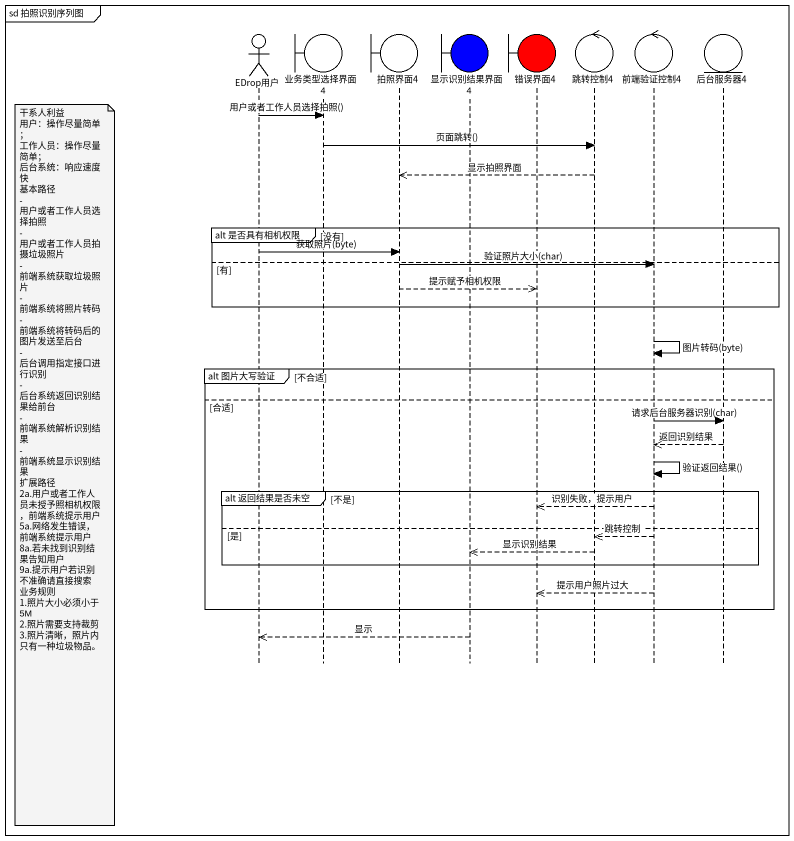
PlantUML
@startuml
mainframe sd 拍照识别序列图
hide footbox
actor EDrop用户
boundary 业务类型选择界面4
boundary 拍照界面4
boundary 显示识别结果界面4 #0000FF
boundary 错误界面4 #FF0000
control 跳转控制4
control 前端验证控制4
entity 后台服务器4

EDrop用户 -> 业务类型选择界面4 : 用户或者工作人员选择拍照()
业务类型选择界面4 -> 跳转控制4 : 页面跳转()
跳转控制4 -->> 拍照界面4 : 显示拍照界面
group alt 是否具有相机权限 [没有]
  EDrop用户 -> 拍照界面4 : 获取照片(byte)
else 有
  拍照界面4 -> 前端验证控制4 : 验证照片大小(char)
  拍照界面4 -->> 错误界面4 : 提示赋予相机权限
end
前端验证控制4 -> 前端验证控制4 : 图片转码(byte)
group alt 图片大写验证 [不合适]
else 合适
  前端验证控制4 -> 后台服务器4 : 请求后台服务器识别(char)
  后台服务器4 -->> 前端验证控制4 : 返回识别结果
  前端验证控制4 -> 前端验证控制4 : 验证返回结果()
  note left of EDrop用户
    干系人利益
    用户：操作尽量简单；
    工作人员：操作尽量简单；
    后台系统：响应速度快
    基本路径
    - 用户或者工作人员选择拍照
    - 用户或者工作人员拍摄垃圾照片
    - 前端系统获取垃圾照片
    - 前端系统将照片转码
    - 前端系统将转码后的图片发送至后台
    - 后台调用指定接口进行识别
    - 后台系统返回识别结果给前台
    - 前端系统解析识别结果
    - 前端系统显示识别结果
    扩展路径
    2a.用户或者工作人员未授予照相机权限，前端系统提示用户
    5a.网络发生错误，前端系统提示用户
    8a.若未找到识别结果告知用户
    9a.提示用户若识别不准确请直接搜索
    业务规则
    1.照片大小必须小于 5M
    2.照片需要支持裁剪
    3.照片清晰，照片内只有一种垃圾物品。
  end note
  group alt 返回结果是否未空 [不是]
    前端验证控制4 -->> 错误界面4 : 识别失败，提示用户
  else 是
    前端验证控制4 -->> 跳转控制4 : 跳转控制
    跳转控制4 -->> 显示识别结果界面4 : 显示识别结果
  end
  前端验证控制4 -->> 错误界面4 : 提示用户照片过大
end
显示识别结果界面4 -->> EDrop用户 : 显示
@enduml
